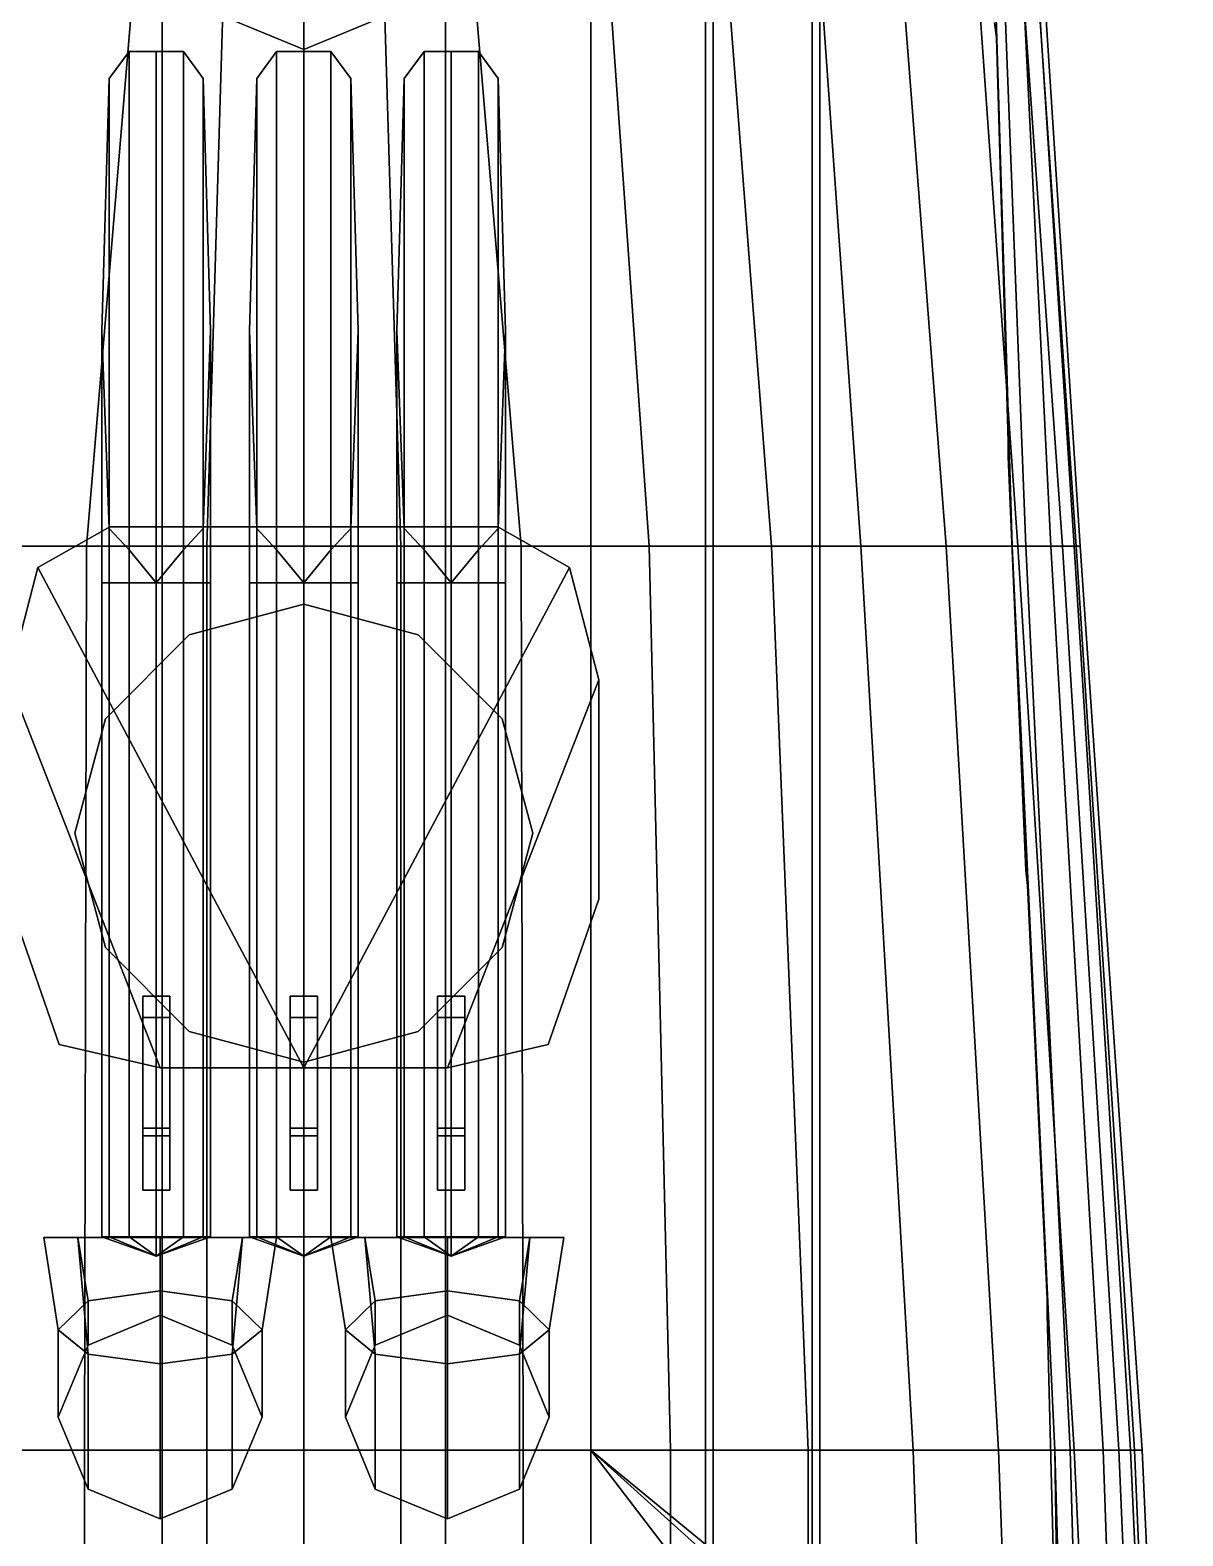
# Model space of a CAD drawing. Header units: millimetres. Extents: x -5 to 5, y -86 to 49.
# Drawn here: x -1.41 to 4.53, y 6.15 to 13.91 of the extents above; entities that cross this region are included whole.
import ezdxf

# ---------------------------------------------------------------- set-up
doc = ezdxf.new("R2010")
doc.units = ezdxf.units.MM
for name, color, linetype in [('deck', 3, 'Continuous'), ('drawing', 9, 'Continuous'), ('h2', 6, 'Continuous'), ('railings', 6, 'Continuous'), ('rails', 4, 'Continuous'), ('superstructure', 2, 'Continuous'), ('turret', 2, 'Continuous')]:
    doc.layers.add(name, color=color, linetype=linetype)

msp = doc.modelspace()

# ---------------------------------------------------------------- linework, layer by layer
for points in [[(1.48, -24.92, 18.17), (1.48, 22.95, 18.14), (1.48, 22.95, 18.08), (1.48, -24.92, 18.11)], [(1.48, -24.92, 18.11), (1.48, 22.95, 18.08), (1.48, 22.95, 18.14), (1.48, -24.92, 18.17)], [(-0.73, -25.77, 24.88), (-0.73, 22.13, 24.88), (-0.73, 22.13, 24.84), (-0.73, -25.77, 24.84)], [(-0.73, -25.77, 24.84), (-0.73, 22.13, 24.84), (-0.73, 22.13, 24.88), (-0.73, -25.77, 24.88)], [(0.73, -25.77, 24.88), (0.73, 22.13, 24.88), (0.73, 22.13, 24.84), (0.73, -25.77, 24.84)], [(0.73, -25.77, 24.84), (0.73, 22.13, 24.84), (0.73, 22.13, 24.88), (0.73, -25.77, 24.88)], [(0, -26.11, 26.91), (0, 21.81, 27.02), (0, 21.82, 26.98), (0, -26.11, 26.87)], [(0, -26.11, 26.87), (0, 21.82, 26.98), (0, 21.81, 27.02), (0, -26.11, 26.91)], [(0, 11.25, -3.3), (0, 15.91, -3.3), (0.36, 15.91, -3.21), (0.5, 11.25, -3.21)], [(0.5, 11.25, -3.21), (0.36, 15.91, -3.21), (0.73, 15.91, -3.12), (1.12, 11.25, -3.12)], [(1.12, 11.25, -3.12), (0.73, 15.91, -3.12), (1.45, 15.91, -2.9), (1.78, 11.25, -2.9)], [(1.78, 11.25, -2.9), (1.45, 15.91, -2.9), (2.05, 15.91, -2.61), (2.41, 11.25, -2.61)], [(2.41, 11.25, -2.61), (2.05, 15.91, -2.61), (2.54, 15.91, -2.29), (2.87, 11.25, -2.29)], [(2.87, 11.25, -2.29), (2.54, 15.91, -2.29), (2.95, 15.91, -1.91), (3.31, 11.25, -1.91)], [(3.31, 11.25, -1.91), (2.95, 15.91, -1.91), (3.35, 15.91, -1.38), (3.68, 11.25, -1.38)], [(3.68, 11.25, -1.38), (3.35, 15.91, -1.38), (3.58, 15.91, -0.83), (3.91, 11.25, -0.83)], [(3.72, 11.25, 2.2), (3.54, 15.91, 2.2), (3.51, 15.91, 2.54), (3.65, 11.25, 2.54)], [(3.85, 11.25, 1.35), (3.62, 15.91, 1.35), (3.54, 15.91, 2.2), (3.72, 11.25, 2.2)], [(3.91, 11.25, -0.83), (3.58, 15.91, -0.83), (3.66, 15.91, -0.53), (3.98, 11.25, -0.53)], [(3.97, 11.25, 0.42), (3.67, 15.91, 0.42), (3.62, 15.91, 1.35), (3.85, 11.25, 1.35)], [(3.98, 11.25, -0.53), (3.66, 15.91, -0.53), (3.7, 15.91, -0.25), (4, 11.25, -0.25)], [(4, 11.25), (3.7, 15.91), (3.67, 15.91, 0.42), (3.97, 11.25, 0.42)], [(4, 11.25, -0.25), (3.7, 15.91, -0.25), (3.7, 15.91), (4, 11.25)], [(0, 6.59, -3.3), (0, 11.25, -3.3), (0.5, 11.25, -3.21), (0.5, 6.59, -3.23)], [(0.5, 6.59, -3.23), (0.5, 11.25, -3.21), (1.12, 11.25, -3.12), (1.13, 6.59, -3.12)], [(1.13, 6.59, -3.12), (1.12, 11.25, -3.12), (1.78, 11.25, -2.9), (1.89, 6.59, -2.9)], [(1.89, 6.59, -2.9), (1.78, 11.25, -2.9), (2.41, 11.25, -2.61), (2.6, 6.59, -2.61)], [(2.6, 6.59, -2.61), (2.41, 11.25, -2.61), (2.87, 11.25, -2.29), (3.14, 6.59, -2.29)], [(3.14, 6.59, -2.29), (2.87, 11.25, -2.29), (3.31, 11.25, -1.91), (3.58, 6.59, -1.91)], [(3.58, 6.59, -1.91), (3.31, 11.25, -1.91), (3.68, 11.25, -1.38), (3.97, 6.59, -1.38)], [(3.95, 6.59, 2.2), (3.72, 11.25, 2.2), (3.65, 11.25, 2.54), (3.87, 6.59, 2.52)], [(3.97, 6.59, -1.38), (3.68, 11.25, -1.38), (3.91, 11.25, -0.83), (4.2, 6.59, -0.83)], [(4.12, 6.59, 1.35), (3.85, 11.25, 1.35), (3.72, 11.25, 2.2), (3.95, 6.59, 2.2)], [(4.26, 6.59, 0.42), (3.97, 11.25, 0.42), (3.85, 11.25, 1.35), (4.12, 6.59, 1.35)], [(4.2, 6.59, -0.83), (3.91, 11.25, -0.83), (3.98, 11.25, -0.53), (4.28, 6.59, -0.53)], [(4.32, 6.59), (4, 11.25), (3.97, 11.25, 0.42), (4.26, 6.59, 0.42)], [(4.28, 6.59, -0.53), (3.98, 11.25, -0.53), (4, 11.25, -0.25), (4.32, 6.59, -0.25)], [(4.32, 6.59, -0.25), (4, 11.25, -0.25), (4, 11.25), (4.32, 6.59)], [(0, 1.93, -3.3), (0, 6.59, -3.3), (0.5, 6.59, -3.23), (0.5, 1.93, -3.23)], [(0.5, 1.93, -3.23), (0.5, 6.59, -3.23), (1.13, 6.59, -3.12), (1.13, 1.93, -3.12)], [(1.13, 1.93, -3.12), (1.13, 6.59, -3.12), (1.89, 6.59, -2.9), (1.89, 1.93, -2.94)], [(1.89, 1.93, -2.94), (1.89, 6.59, -2.9), (2.6, 6.59, -2.61), (2.6, 1.93, -2.69)], [(2.6, 1.93, -2.69), (2.6, 6.59, -2.61), (3.14, 6.59, -2.29), (3.3, 1.93, -2.29)], [(3.3, 1.93, -2.29), (3.14, 6.59, -2.29), (3.58, 6.59, -1.91), (3.75, 1.93, -1.91)], [(3.75, 1.93, -1.91), (3.58, 6.59, -1.91), (3.97, 6.59, -1.38), (4.19, 1.93, -1.38)], [(4.08, 1.93, 2.2), (3.95, 6.59, 2.2), (3.87, 6.59, 2.52), (4, 1.93, 2.5)], [(4.28, 1.93, 1.35), (4.12, 6.59, 1.35), (3.95, 6.59, 2.2), (4.08, 1.93, 2.2)], [(4.19, 1.93, -1.38), (3.97, 6.59, -1.38), (4.2, 6.59, -0.83), (4.4, 1.93, -0.83)], [(4.47, 1.93, 0.42), (4.26, 6.59, 0.42), (4.12, 6.59, 1.35), (4.28, 1.93, 1.35)], [(4.4, 1.93, -0.83), (4.2, 6.59, -0.83), (4.28, 6.59, -0.53), (4.48, 1.93, -0.53)], [(4.53, 1.93), (4.32, 6.59), (4.26, 6.59, 0.42), (4.47, 1.93, 0.42)], [(4.48, 1.93, -0.53), (4.28, 6.59, -0.53), (4.32, 6.59, -0.25), (4.53, 1.93, -0.25)], [(4.53, 1.93, -0.25), (4.32, 6.59, -0.25), (4.32, 6.59), (4.53, 1.93)]]:
    msp.add_3dface(points)
at = {"layer": 'deck', "color": 3}
for points in [[(3.65, 11.25, 2.54), (3.51, 15.91, 2.54), (-3.51, 15.91, 2.54), (-3.65, 11.25, 2.54)], [(3.87, 6.59, 2.52), (3.65, 11.25, 2.54), (-3.65, 11.25, 2.54), (-3.87, 6.59, 2.52)], [(3.98, 1.93, 2.5), (3.94, 3.37, 2.5062), (1.48, 6.59, 2.52), (1.48, 1.93, 2.5)], [(3.94, 3.37, 2.5062), (3.91, 4.4, 2.5106), (1.48, 6.59, 2.52)], [(3.91, 4.4, 2.5106), (3.9, 4.6, 2.5115), (1.48, 6.59, 2.52)], [(3.9, 4.6, 2.5115), (3.87, 6.59, 2.52), (1.48, 6.59, 2.52)], [(3.9255, 4.6, 2.5115), (3.87, 6.59, 2.52), (3.9, 4.6, 2.5115)]]:
    msp.add_3dface(points, dxfattribs=at)
at = {"layer": 'drawing', "extrusion": (1, -1.22461e-16, 0)}
msp.add_line((0, -48.93, -5.93), (0, 48.93, -5.93), dxfattribs=at)
at = {"layer": 'h2'}
for points in [[(-1.12, 11.25, -3.12), (-0.73, 15.91, -3.12), (-1.45, 15.91, -2.9), (-1.78, 11.25, -2.9)], [(-0.5, 11.25, -3.21), (-0.36, 15.91, -3.21), (-0.73, 15.91, -3.12), (-1.12, 11.25, -3.12)], [(0, 11.25, -3.3), (0, 15.91, -3.3), (-0.36, 15.91, -3.21), (-0.5, 11.25, -3.21)], [(-1.13, 6.59, -3.12), (-1.12, 11.25, -3.12), (-1.78, 11.25, -2.9), (-1.89, 6.59, -2.9)], [(-0.5, 6.59, -3.23), (-0.5, 11.25, -3.21), (-1.12, 11.25, -3.12), (-1.13, 6.59, -3.12)], [(0, 6.59, -3.3), (0, 11.25, -3.3), (-0.5, 11.25, -3.21), (-0.5, 6.59, -3.23)], [(-1.13, 1.93, -3.12), (-1.13, 6.59, -3.12), (-1.89, 6.59, -2.9), (-1.89, 1.93, -2.94)], [(-0.5, 1.93, -3.23), (-0.5, 6.59, -3.23), (-1.13, 6.59, -3.12), (-1.13, 1.93, -3.12)], [(0, 1.93, -3.3), (0, 6.59, -3.3), (-0.5, 6.59, -3.23), (-0.5, 1.93, -3.23)]]:
    msp.add_3dface(points, dxfattribs=at)
at = {"layer": 'railings'}
for points in [[(3.57, 13.87, 2.54), (3.56, 13.95, 2.54), (3.56, 13.95, 3.69), (3.57, 13.87, 3.69)], [(3.57, 13.87, 3.69), (3.56, 13.95, 3.69), (3.56, 13.95, 2.54), (3.57, 13.87, 2.54)], [(3.63, 11.79, 3.66), (3.63, 11.79, 3.69), (3.57, 13.87, 3.69), (3.57, 13.87, 3.66)], [(3.57, 13.87, 3.66), (3.57, 13.87, 3.69), (3.63, 11.79, 3.69), (3.63, 11.79, 3.66)], [(3.63, 11.79, 3.15), (3.63, 11.79, 3.18), (3.57, 13.87, 3.18), (3.57, 13.87, 3.15)], [(3.57, 13.87, 3.15), (3.57, 13.87, 3.18), (3.63, 11.79, 3.18), (3.63, 11.79, 3.15)], [(3.63, 11.71, 3.69), (3.63, 11.79, 3.69), (3.63, 11.79, 2.54), (3.63, 11.71, 2.54)], [(3.63, 11.71, 2.54), (3.63, 11.79, 2.54), (3.63, 11.79, 3.69), (3.63, 11.71, 3.69)], [(3.63, 11.71, 3.66), (3.63, 11.71, 3.69), (3.72, 9.58, 3.69), (3.72, 9.58, 3.66)], [(3.72, 9.58, 3.66), (3.72, 9.58, 3.69), (3.63, 11.71, 3.69), (3.63, 11.71, 3.66)], [(3.72, 9.58, 3.15), (3.72, 9.58, 3.18), (3.63, 11.71, 3.18), (3.63, 11.71, 3.15)], [(3.63, 11.71, 3.15), (3.63, 11.71, 3.18), (3.72, 9.58, 3.18), (3.72, 9.58, 3.15)], [(3.73, 9.5, 2.53), (3.72, 9.58, 2.53), (3.72, 9.58, 3.69), (3.73, 9.5, 3.69)], [(3.73, 9.5, 3.69), (3.72, 9.58, 3.69), (3.72, 9.58, 2.53), (3.73, 9.5, 2.53)], [(3.83, 7.37, 3.66), (3.83, 7.37, 3.69), (3.73, 9.5, 3.69), (3.73, 9.5, 3.66)], [(3.73, 9.5, 3.66), (3.73, 9.5, 3.69), (3.83, 7.37, 3.69), (3.83, 7.37, 3.66)], [(3.73, 9.5, 3.15), (3.73, 9.5, 3.18), (3.83, 7.37, 3.18), (3.83, 7.37, 3.15)], [(3.83, 7.37, 3.15), (3.83, 7.37, 3.18), (3.73, 9.5, 3.18), (3.73, 9.5, 3.15)], [(3.83, 7.29, 3.69), (3.83, 7.37, 3.69), (3.83, 7.37, 2.52), (3.83, 7.29, 2.52)], [(3.83, 7.29, 2.52), (3.83, 7.37, 2.52), (3.83, 7.37, 3.69), (3.83, 7.29, 3.69)], [(3.83, 7.29, 3.66), (3.83, 7.29, 3.69), (3.9, 4.6, 3.69), (3.9, 4.6, 3.66)], [(3.9, 4.6, 3.66), (3.9, 4.6, 3.69), (3.83, 7.29, 3.69), (3.83, 7.29, 3.66)], [(3.83, 7.29, 3.15), (3.83, 7.29, 3.18), (3.9, 4.6, 3.18), (3.9, 4.6, 3.15)], [(3.9, 4.6, 3.15), (3.9, 4.6, 3.18), (3.83, 7.29, 3.18), (3.83, 7.29, 3.15)]]:
    msp.add_3dface(points, dxfattribs=at)
at = {"layer": 'rails'}
for points in [[(2.07, 15.91, 2.62), (2.07, 15.91, 2.54), (2.07, 11.25, 2.54), (2.07, 11.25, 2.62)], [(2.11, 11.25, 2.62), (2.11, 15.91, 2.62), (2.07, 15.91, 2.62), (2.07, 11.25, 2.62)], [(2.11, 11.25, 2.54), (2.11, 15.91, 2.54), (2.11, 15.91, 2.62), (2.11, 11.25, 2.62)], [(2.66, 11.25, 2.62), (2.66, 15.91, 2.62), (2.62, 15.91, 2.62), (2.62, 11.25, 2.62)], [(2.62, 15.91, 2.62), (2.62, 15.91, 2.54), (2.62, 11.25, 2.54), (2.62, 11.25, 2.62)], [(2.66, 11.25, 2.54), (2.66, 15.91, 2.54), (2.66, 15.91, 2.62), (2.66, 11.25, 2.62)], [(2.07, 11.25, 2.62), (2.07, 11.25, 2.54), (2.07, 6.59, 2.52), (2.07, 6.59, 2.6)], [(2.11, 6.59, 2.6), (2.11, 11.25, 2.62), (2.07, 11.25, 2.62), (2.07, 6.59, 2.6)], [(2.11, 6.59, 2.52), (2.11, 11.25, 2.54), (2.11, 11.25, 2.62), (2.11, 6.59, 2.6)], [(2.66, 6.59, 2.6), (2.66, 11.25, 2.62), (2.62, 11.25, 2.62), (2.62, 6.59, 2.6)], [(2.62, 11.25, 2.62), (2.62, 11.25, 2.54), (2.62, 6.59, 2.52), (2.62, 6.59, 2.6)], [(2.66, 6.59, 2.52), (2.66, 11.25, 2.54), (2.66, 11.25, 2.62), (2.66, 6.59, 2.6)], [(2.07, 6.59, 2.6), (2.07, 6.59, 2.52), (2.07, 1.93, 2.5), (2.07, 1.93, 2.58)], [(2.11, 1.93, 2.58), (2.11, 6.59, 2.6), (2.07, 6.59, 2.6), (2.07, 1.93, 2.58)], [(2.11, 1.93, 2.5), (2.11, 6.59, 2.52), (2.11, 6.59, 2.6), (2.11, 1.93, 2.58)], [(2.66, 1.93, 2.58), (2.66, 6.59, 2.6), (2.62, 6.59, 2.6), (2.62, 1.93, 2.58)], [(2.62, 6.59, 2.6), (2.62, 6.59, 2.52), (2.62, 1.93, 2.5), (2.62, 1.93, 2.58)], [(2.66, 1.93, 2.5), (2.66, 6.59, 2.52), (2.66, 6.59, 2.6), (2.66, 1.93, 2.58)]]:
    msp.add_3dface(points, dxfattribs=at)
at = {"layer": 'superstructure'}
for points in [[(1.48, -8.59, 3.44), (1.48, 23.67, 3.44), (-1.48, 23.67, 3.44), (-1.48, -8.59, 3.44)], [(1.48, 6.59, 2.52), (1.48, 11.25, 2.54), (1.48, 15.91, 3.44), (1.48, 1.93, 3.44)], [(1.48, 11.25, 2.54), (1.48, 15.91, 2.54), (1.48, 15.91, 3.44)], [(0, 13.81, 9.32), (0.8839, 14.1761, 9.32), (1.25, 15.06, 9.32), (-0.8839, 14.1761, 9.32)], [(-0.8839, 14.6561, 4.34), (0, 14.29, 4.29), (0, 13.81, 9.32), (-0.8839, 14.1761, 9.32)], [(0, 14.29, 4.29), (0.8839, 14.6561, 4.34), (0.8839, 14.1761, 9.32), (0, 13.81, 9.32)], [(-1.165, 7.685, 5.67), (-1.34, 7.685, 5.195), (-1.265, 7.21, 5.195), (-1.1112, 7.085, 5.67)], [(-1.34, 7.685, 5.195), (-1.165, 7.685, 4.695), (-1.1112, 7.36, 4.695), (-1.265, 7.21, 5.195)], [(-0.74, 7.685, 5.845), (-1.165, 7.685, 5.67), (-1.1112, 7.085, 5.67), (-0.74, 7.035, 5.845)], [(-1.165, 7.685, 4.695), (-0.74, 7.685, 4.52), (-0.74, 7.41, 4.52), (-1.1112, 7.36, 4.695)], [(-0.315, 7.685, 5.67), (-0.74, 7.685, 5.845), (-0.74, 7.035, 5.845), (-0.3688, 7.085, 5.67)], [(-0.74, 7.685, 4.52), (-0.315, 7.685, 4.695), (-0.3688, 7.36, 4.695), (-0.74, 7.41, 4.52)], [(-0.14, 7.685, 5.195), (-0.315, 7.685, 5.67), (-0.3688, 7.085, 5.67), (-0.215, 7.21, 5.195)], [(-0.315, 7.685, 4.695), (-0.14, 7.685, 5.195), (-0.215, 7.21, 5.195), (-0.3688, 7.36, 4.695)], [(0.14, 7.685, 5.195), (0.315, 7.685, 4.695), (0.3688, 7.36, 4.695), (0.215, 7.21, 5.195)], [(0.315, 7.685, 5.67), (0.14, 7.685, 5.195), (0.215, 7.21, 5.195), (0.3688, 7.085, 5.67)], [(0.315, 7.685, 4.695), (0.74, 7.685, 4.52), (0.74, 7.41, 4.52), (0.3688, 7.36, 4.695)], [(0.74, 7.685, 5.845), (0.315, 7.685, 5.67), (0.3688, 7.085, 5.67), (0.74, 7.035, 5.845)], [(0.74, 7.685, 4.52), (1.165, 7.685, 4.695), (1.1112, 7.36, 4.695), (0.74, 7.41, 4.52)], [(1.165, 7.685, 5.67), (0.74, 7.685, 5.845), (0.74, 7.035, 5.845), (1.1112, 7.085, 5.67)], [(1.165, 7.685, 4.695), (1.34, 7.685, 5.195), (1.265, 7.21, 5.195), (1.1112, 7.36, 4.695)], [(1.34, 7.685, 5.195), (1.165, 7.685, 5.67), (1.1112, 7.085, 5.67), (1.265, 7.21, 5.195)], [(-0.74, 7.285, 4.195), (-1.1112, 7.1312, 4.32), (-1.1112, 7.36, 4.695), (-0.74, 7.41, 4.52)], [(-0.3688, 7.1312, 4.32), (-0.74, 7.285, 4.195), (-0.74, 7.41, 4.52), (-0.3688, 7.36, 4.695)], [(0.74, 7.285, 4.195), (0.3688, 7.1312, 4.32), (0.3688, 7.36, 4.695), (0.74, 7.41, 4.52)], [(1.1112, 7.1312, 4.32), (0.74, 7.285, 4.195), (0.74, 7.41, 4.52), (1.1112, 7.36, 4.695)], [(-1.1112, 7.1312, 4.32), (-1.265, 6.76, 4.67), (-1.265, 7.21, 5.195), (-1.1112, 7.36, 4.695)], [(-0.215, 6.76, 4.67), (-0.3688, 7.1312, 4.32), (-0.3688, 7.36, 4.695), (-0.215, 7.21, 5.195)], [(0.3688, 7.1312, 4.32), (0.215, 6.76, 4.67), (0.215, 7.21, 5.195), (0.3688, 7.36, 4.695)], [(1.265, 6.76, 4.67), (1.1112, 7.1312, 4.32), (1.1112, 7.36, 4.695), (1.265, 7.21, 5.195)], [(-0.74, 7.285, 3.44), (-1.1112, 7.1312, 3.44), (-1.1112, 7.1312, 4.32), (-0.74, 7.285, 4.195)], [(-0.3688, 7.1312, 3.44), (-0.74, 7.285, 3.44), (-0.74, 7.285, 4.195), (-0.3688, 7.1312, 4.32)], [(0.74, 7.285, 3.44), (0.3688, 7.1312, 3.44), (0.3688, 7.1312, 4.32), (0.74, 7.285, 4.195)], [(1.1112, 7.1312, 3.44), (0.74, 7.285, 3.44), (0.74, 7.285, 4.195), (1.1112, 7.1312, 4.32)], [(-1.265, 6.76, 4.67), (-1.1112, 6.3888, 4.995), (-1.1112, 7.085, 5.67), (-1.265, 7.21, 5.195)], [(-0.3688, 6.3888, 4.995), (-0.215, 6.76, 4.67), (-0.215, 7.21, 5.195), (-0.3688, 7.085, 5.67)], [(0.215, 6.76, 4.67), (0.3688, 6.3888, 4.995), (0.3688, 7.085, 5.67), (0.215, 7.21, 5.195)], [(1.1112, 6.3888, 4.995), (1.265, 6.76, 4.67), (1.265, 7.21, 5.195), (1.1112, 7.085, 5.67)], [(-1.1112, 7.1312, 3.44), (-1.265, 6.76, 3.44), (-1.265, 6.76, 4.67), (-1.1112, 7.1312, 4.32)], [(-1.1112, 6.3888, 4.995), (-0.74, 6.235, 5.12), (-0.74, 7.035, 5.845), (-1.1112, 7.085, 5.67)], [(-0.74, 6.235, 5.12), (-0.3688, 6.3888, 4.995), (-0.3688, 7.085, 5.67), (-0.74, 7.035, 5.845)], [(-0.215, 6.76, 3.44), (-0.3688, 7.1312, 3.44), (-0.3688, 7.1312, 4.32), (-0.215, 6.76, 4.67)], [(0.3688, 7.1312, 3.44), (0.215, 6.76, 3.44), (0.215, 6.76, 4.67), (0.3688, 7.1312, 4.32)], [(0.3688, 6.3888, 4.995), (0.74, 6.235, 5.12), (0.74, 7.035, 5.845), (0.3688, 7.085, 5.67)], [(0.74, 6.235, 5.12), (1.1112, 6.3888, 4.995), (1.1112, 7.085, 5.67), (0.74, 7.035, 5.845)], [(1.265, 6.76, 3.44), (1.1112, 7.1312, 3.44), (1.1112, 7.1312, 4.32), (1.265, 6.76, 4.67)], [(-1.265, 6.76, 3.44), (-1.1112, 6.3888, 3.44), (-1.1112, 6.3888, 4.995), (-1.265, 6.76, 4.67)], [(-0.3688, 6.3888, 3.44), (-0.215, 6.76, 3.44), (-0.215, 6.76, 4.67), (-0.3688, 6.3888, 4.995)], [(0.215, 6.76, 3.44), (0.3688, 6.3888, 3.44), (0.3688, 6.3888, 4.995), (0.215, 6.76, 4.67)], [(1.1112, 6.3888, 3.44), (1.265, 6.76, 3.44), (1.265, 6.76, 4.67), (1.1112, 6.3888, 4.995)], [(1.48, 1.93, 2.5), (1.48, 6.59, 2.52), (1.48, 1.93, 3.44)], [(-1.1112, 6.3888, 3.44), (-0.74, 6.235, 3.44), (-0.74, 6.235, 5.12), (-1.1112, 6.3888, 4.995)], [(-0.74, 6.235, 3.44), (-0.3688, 6.3888, 3.44), (-0.3688, 6.3888, 4.995), (-0.74, 6.235, 5.12)], [(0.3688, 6.3888, 3.44), (0.74, 6.235, 3.44), (0.74, 6.235, 5.12), (0.3688, 6.3888, 4.995)], [(0.74, 6.235, 3.44), (1.1112, 6.3888, 3.44), (1.1112, 6.3888, 4.995), (0.74, 6.235, 5.12)]]:
    msp.add_3dface(points, dxfattribs=at)
at = {"layer": 'turret'}
for points in [[(-1.0025, 11.06, 4.24), (-0.9, 11.06, 4.3425), (-0.9, 13.8, 4.3425), (-1.0025, 13.66, 4.24)], [(-0.9, 11.06, 4.3425), (-1.0025, 11.06, 4.24), (-1.0025, 13.66, 4.24), (-0.9, 13.8, 4.3425)], [(-0.9, 11.06, 4.3425), (-0.76, 11.06, 4.38), (-0.76, 13.8, 4.38), (-0.9, 13.8, 4.3425)], [(-0.76, 11.06, 4.38), (-0.9, 11.06, 4.3425), (-0.9, 13.8, 4.3425), (-0.76, 13.8, 4.38)], [(-0.76, 11.06, 4.38), (-0.62, 11.06, 4.3425), (-0.62, 13.8, 4.3425), (-0.76, 13.8, 4.38)], [(-0.62, 11.06, 4.3425), (-0.76, 11.06, 4.38), (-0.76, 13.8, 4.38), (-0.62, 13.8, 4.3425)], [(-0.62, 11.06, 4.3425), (-0.5175, 11.06, 4.24), (-0.5175, 13.66, 4.24), (-0.62, 13.8, 4.3425)], [(-0.5175, 11.06, 4.24), (-0.62, 11.06, 4.3425), (-0.62, 13.8, 4.3425), (-0.5175, 13.66, 4.24)], [(-0.14, 11.06, 4.3425), (-0.2425, 11.06, 4.24), (-0.2425, 13.66, 4.24), (-0.14, 13.8, 4.3425)], [(-0.2425, 11.06, 4.24), (-0.14, 11.06, 4.3425), (-0.14, 13.8, 4.3425), (-0.2425, 13.66, 4.24)], [(0, 11.06, 4.38), (-0.14, 11.06, 4.3425), (-0.14, 13.8, 4.3425), (0, 13.8, 4.38)], [(-0.14, 11.06, 4.3425), (0, 11.06, 4.38), (0, 13.8, 4.38), (-0.14, 13.8, 4.3425)], [(0.14, 11.06, 4.3425), (0, 11.06, 4.38), (0, 13.8, 4.38), (0.14, 13.8, 4.3425)], [(0, 11.06, 4.38), (0.14, 11.06, 4.3425), (0.14, 13.8, 4.3425), (0, 13.8, 4.38)], [(0.2425, 11.06, 4.24), (0.14, 11.06, 4.3425), (0.14, 13.8, 4.3425), (0.2425, 13.66, 4.24)], [(0.14, 11.06, 4.3425), (0.2425, 11.06, 4.24), (0.2425, 13.66, 4.24), (0.14, 13.8, 4.3425)], [(0.5175, 11.06, 4.24), (0.62, 11.06, 4.3425), (0.62, 13.8, 4.3425), (0.5175, 13.66, 4.24)], [(0.62, 11.06, 4.3425), (0.5175, 11.06, 4.24), (0.5175, 13.66, 4.24), (0.62, 13.8, 4.3425)], [(0.62, 11.06, 4.3425), (0.76, 11.06, 4.38), (0.76, 13.8, 4.38), (0.62, 13.8, 4.3425)], [(0.76, 11.06, 4.38), (0.62, 11.06, 4.3425), (0.62, 13.8, 4.3425), (0.76, 13.8, 4.38)], [(0.76, 11.06, 4.38), (0.9, 11.06, 4.3425), (0.9, 13.8, 4.3425), (0.76, 13.8, 4.38)], [(0.9, 11.06, 4.3425), (0.76, 11.06, 4.38), (0.76, 13.8, 4.38), (0.9, 13.8, 4.3425)], [(0.9, 11.06, 4.3425), (1.0025, 11.06, 4.24), (1.0025, 13.66, 4.24), (0.9, 13.8, 4.3425)], [(1.0025, 11.06, 4.24), (0.9, 11.06, 4.3425), (0.9, 13.8, 4.3425), (1.0025, 13.66, 4.24)], [(-1.04, 11.06, 4.1), (-1.0025, 11.06, 4.24), (-1.0025, 13.66, 4.24), (-1.04, 12.36, 4.1)], [(-1.0025, 11.06, 4.24), (-1.04, 11.06, 4.1), (-1.04, 12.36, 4.1), (-1.0025, 13.66, 4.24)], [(-0.5175, 11.06, 4.24), (-0.48, 11.06, 4.1), (-0.48, 12.36, 4.1), (-0.5175, 13.66, 4.24)], [(-0.48, 11.06, 4.1), (-0.5175, 11.06, 4.24), (-0.5175, 13.66, 4.24), (-0.48, 12.36, 4.1)], [(-0.2425, 11.06, 4.24), (-0.28, 11.06, 4.1), (-0.28, 12.36, 4.1), (-0.2425, 13.66, 4.24)], [(-0.28, 11.06, 4.1), (-0.2425, 11.06, 4.24), (-0.2425, 13.66, 4.24), (-0.28, 12.36, 4.1)], [(0.28, 11.06, 4.1), (0.2425, 11.06, 4.24), (0.2425, 13.66, 4.24), (0.28, 12.36, 4.1)], [(0.2425, 11.06, 4.24), (0.28, 11.06, 4.1), (0.28, 12.36, 4.1), (0.2425, 13.66, 4.24)], [(0.48, 11.06, 4.1), (0.5175, 11.06, 4.24), (0.5175, 13.66, 4.24), (0.48, 12.36, 4.1)], [(0.5175, 11.06, 4.24), (0.48, 11.06, 4.1), (0.48, 12.36, 4.1), (0.5175, 13.66, 4.24)], [(1.0025, 11.06, 4.24), (1.04, 11.06, 4.1), (1.04, 12.36, 4.1), (1.0025, 13.66, 4.24)], [(1.04, 11.06, 4.1), (1.0025, 11.06, 4.24), (1.0025, 13.66, 4.24), (1.04, 12.36, 4.1)], [(-1.04, 11.06, 4.1), (-1.0025, 11.06, 3.96), (-1.0025, 11.34, 3.96), (-1.04, 12.36, 4.1)], [(-1.0025, 11.06, 3.96), (-1.04, 11.06, 4.1), (-1.04, 12.36, 4.1), (-1.0025, 11.34, 3.96)], [(-0.48, 11.06, 4.1), (-0.5175, 11.06, 3.96), (-0.5175, 11.34, 3.96), (-0.48, 12.36, 4.1)], [(-0.5175, 11.06, 3.96), (-0.48, 11.06, 4.1), (-0.48, 12.36, 4.1), (-0.5175, 11.34, 3.96)], [(-0.2425, 11.06, 3.96), (-0.28, 11.06, 4.1), (-0.28, 12.36, 4.1), (-0.2425, 11.34, 3.96)], [(-0.28, 11.06, 4.1), (-0.2425, 11.06, 3.96), (-0.2425, 11.34, 3.96), (-0.28, 12.36, 4.1)], [(0.2425, 11.06, 3.96), (0.28, 11.06, 4.1), (0.28, 12.36, 4.1), (0.2425, 11.34, 3.96)], [(0.28, 11.06, 4.1), (0.2425, 11.06, 3.96), (0.2425, 11.34, 3.96), (0.28, 12.36, 4.1)], [(0.5175, 11.06, 3.96), (0.48, 11.06, 4.1), (0.48, 12.36, 4.1), (0.5175, 11.34, 3.96)], [(0.48, 11.06, 4.1), (0.5175, 11.06, 3.96), (0.5175, 11.34, 3.96), (0.48, 12.36, 4.1)], [(1.04, 11.06, 4.1), (1.0025, 11.06, 3.96), (1.0025, 11.34, 3.96), (1.04, 12.36, 4.1)], [(1.0025, 11.06, 3.96), (1.04, 11.06, 4.1), (1.04, 12.36, 4.1), (1.0025, 11.34, 3.96)], [(0, 8.56, 3.81), (0, 11.35, 3.81), (-1, 11.35, 3.81), (-1.37, 11.14, 3.81)], [(-1, 11.35, 3.71), (0, 11.35, 3.71), (0, 8.56, 3.71), (-1.37, 11.14, 3.71)], [(-1.37, 11.14, 3.81), (-1, 11.35, 3.81), (-1, 11.35, 3.71), (-1.37, 11.14, 3.71)], [(-1.0025, 11.06, 3.96), (-0.9, 11.06, 3.8575), (-0.9, 11.23, 3.8575), (-1.0025, 11.34, 3.96)], [(-0.9, 11.06, 3.8575), (-1.0025, 11.06, 3.96), (-1.0025, 11.34, 3.96), (-0.9, 11.23, 3.8575)], [(-1, 11.35, 3.81), (1, 11.35, 3.81), (1, 11.35, 3.71), (-1, 11.35, 3.71)], [(-0.5175, 11.06, 3.96), (-0.62, 11.06, 3.8575), (-0.62, 11.23, 3.8575), (-0.5175, 11.34, 3.96)], [(-0.62, 11.06, 3.8575), (-0.5175, 11.06, 3.96), (-0.5175, 11.34, 3.96), (-0.62, 11.23, 3.8575)], [(-0.14, 11.06, 3.8575), (-0.2425, 11.06, 3.96), (-0.2425, 11.34, 3.96), (-0.14, 11.23, 3.8575)], [(-0.2425, 11.06, 3.96), (-0.14, 11.06, 3.8575), (-0.14, 11.23, 3.8575), (-0.2425, 11.34, 3.96)], [(0, 8.56, 3.71), (0, 11.35, 3.71), (1, 11.35, 3.71), (1.37, 11.14, 3.71)], [(1, 11.35, 3.81), (0, 11.35, 3.81), (0, 8.56, 3.81), (1.37, 11.14, 3.81)], [(0.14, 11.06, 3.8575), (0.2425, 11.06, 3.96), (0.2425, 11.34, 3.96), (0.14, 11.23, 3.8575)], [(0.2425, 11.06, 3.96), (0.14, 11.06, 3.8575), (0.14, 11.23, 3.8575), (0.2425, 11.34, 3.96)], [(0.62, 11.06, 3.8575), (0.5175, 11.06, 3.96), (0.5175, 11.34, 3.96), (0.62, 11.23, 3.8575)], [(0.5175, 11.06, 3.96), (0.62, 11.06, 3.8575), (0.62, 11.23, 3.8575), (0.5175, 11.34, 3.96)], [(1.0025, 11.06, 3.96), (0.9, 11.06, 3.8575), (0.9, 11.23, 3.8575), (1.0025, 11.34, 3.96)], [(0.9, 11.06, 3.8575), (1.0025, 11.06, 3.96), (1.0025, 11.34, 3.96), (0.9, 11.23, 3.8575)], [(1.37, 11.14, 3.71), (1, 11.35, 3.71), (1, 11.35, 3.81), (1.37, 11.14, 3.81)], [(-0.76, 11.06, 3.82), (-0.9, 11.06, 3.8575), (-0.9, 11.23, 3.8575), (-0.76, 11.06, 3.82)], [(-0.9, 11.06, 3.8575), (-0.76, 11.06, 3.82), (-0.76, 11.06, 3.82), (-0.9, 11.23, 3.8575)], [(-0.62, 11.06, 3.8575), (-0.76, 11.06, 3.82), (-0.76, 11.06, 3.82), (-0.62, 11.23, 3.8575)], [(-0.76, 11.06, 3.82), (-0.62, 11.06, 3.8575), (-0.62, 11.23, 3.8575), (-0.76, 11.06, 3.82)], [(-0.14, 11.06, 3.8575), (0, 11.06, 3.82), (0, 11.06, 3.82), (-0.14, 11.23, 3.8575)], [(0, 11.06, 3.82), (-0.14, 11.06, 3.8575), (-0.14, 11.23, 3.8575), (0, 11.06, 3.82)], [(0, 11.06, 3.82), (0.14, 11.06, 3.8575), (0.14, 11.23, 3.8575), (0, 11.06, 3.82)], [(0.14, 11.06, 3.8575), (0, 11.06, 3.82), (0, 11.06, 3.82), (0.14, 11.23, 3.8575)], [(0.76, 11.06, 3.82), (0.62, 11.06, 3.8575), (0.62, 11.23, 3.8575), (0.76, 11.06, 3.82)], [(0.62, 11.06, 3.8575), (0.76, 11.06, 3.82), (0.76, 11.06, 3.82), (0.62, 11.23, 3.8575)], [(0.9, 11.06, 3.8575), (0.76, 11.06, 3.82), (0.76, 11.06, 3.82), (0.9, 11.23, 3.8575)], [(0.76, 11.06, 3.82), (0.9, 11.06, 3.8575), (0.9, 11.23, 3.8575), (0.76, 11.06, 3.82)], [(0, 8.56, 3.81), (-1.37, 11.14, 3.81), (-1.52, 10.56, 3.81), (-0.74, 8.56, 3.81)], [(-1.52, 10.56, 3.71), (-1.37, 11.14, 3.71), (0, 8.56, 3.71), (-0.74, 8.56, 3.71)], [(-1.52, 10.56, 3.81), (-1.37, 11.14, 3.81), (-1.37, 11.14, 3.71), (-1.52, 10.56, 3.71)], [(1.52, 10.56, 3.81), (1.37, 11.14, 3.81), (0, 8.56, 3.81), (0.74, 8.56, 3.81)], [(0, 8.56, 3.71), (1.37, 11.14, 3.71), (1.52, 10.56, 3.71), (0.74, 8.56, 3.71)], [(1.52, 10.56, 3.71), (1.37, 11.14, 3.71), (1.37, 11.14, 3.81), (1.52, 10.56, 3.81)], [(-1.0025, 7.69, 3.96), (-1.04, 7.69, 4.1), (-1.04, 11.06, 4.1), (-1.0025, 11.06, 3.96)], [(-1.04, 7.69, 4.1), (-1.0025, 7.69, 4.24), (-1.0025, 11.06, 4.24), (-1.04, 11.06, 4.1)], [(-1.0025, 7.69, 4.24), (-0.9, 7.69, 4.3425), (-0.9, 11.06, 4.3425), (-1.0025, 11.06, 4.24)], [(-0.9, 7.69, 3.8575), (-1.0025, 7.69, 3.96), (-1.0025, 11.06, 3.96), (-0.9, 11.06, 3.8575)], [(-0.9, 7.69, 4.3425), (-0.76, 7.69, 4.38), (-0.76, 11.06, 4.38), (-0.9, 11.06, 4.3425)], [(-0.76, 7.69, 3.82), (-0.9, 7.69, 3.8575), (-0.9, 11.06, 3.8575), (-0.76, 11.06, 3.82)], [(-0.76, 7.69, 4.38), (-0.62, 7.69, 4.3425), (-0.62, 11.06, 4.3425), (-0.76, 11.06, 4.38)], [(-0.62, 7.69, 3.8575), (-0.76, 7.69, 3.82), (-0.76, 11.06, 3.82), (-0.62, 11.06, 3.8575)], [(-0.62, 7.69, 4.3425), (-0.5175, 7.69, 4.24), (-0.5175, 11.06, 4.24), (-0.62, 11.06, 4.3425)], [(-0.5175, 7.69, 3.96), (-0.62, 7.69, 3.8575), (-0.62, 11.06, 3.8575), (-0.5175, 11.06, 3.96)], [(-0.48, 7.69, 4.1), (-0.5175, 7.69, 3.96), (-0.5175, 11.06, 3.96), (-0.48, 11.06, 4.1)], [(-0.5175, 7.69, 4.24), (-0.48, 7.69, 4.1), (-0.48, 11.06, 4.1), (-0.5175, 11.06, 4.24)], [(-0.2425, 7.69, 3.96), (-0.28, 7.69, 4.1), (-0.28, 11.06, 4.1), (-0.2425, 11.06, 3.96)], [(-0.28, 7.69, 4.1), (-0.2425, 7.69, 4.24), (-0.2425, 11.06, 4.24), (-0.28, 11.06, 4.1)], [(-0.2425, 7.69, 4.24), (-0.14, 7.69, 4.3425), (-0.14, 11.06, 4.3425), (-0.2425, 11.06, 4.24)], [(-0.14, 7.69, 3.8575), (-0.2425, 7.69, 3.96), (-0.2425, 11.06, 3.96), (-0.14, 11.06, 3.8575)], [(-0.14, 7.69, 4.3425), (0, 7.69, 4.38), (0, 11.06, 4.38), (-0.14, 11.06, 4.3425)], [(0, 7.69, 3.82), (-0.14, 7.69, 3.8575), (-0.14, 11.06, 3.8575), (0, 11.06, 3.82)], [(0, 7.69, 4.38), (0.14, 7.69, 4.3425), (0.14, 11.06, 4.3425), (0, 11.06, 4.38)], [(0.14, 7.69, 3.8575), (0, 7.69, 3.82), (0, 11.06, 3.82), (0.14, 11.06, 3.8575)], [(0.14, 7.69, 4.3425), (0.2425, 7.69, 4.24), (0.2425, 11.06, 4.24), (0.14, 11.06, 4.3425)], [(0.2425, 7.69, 3.96), (0.14, 7.69, 3.8575), (0.14, 11.06, 3.8575), (0.2425, 11.06, 3.96)], [(0.28, 7.69, 4.1), (0.2425, 7.69, 3.96), (0.2425, 11.06, 3.96), (0.28, 11.06, 4.1)], [(0.2425, 7.69, 4.24), (0.28, 7.69, 4.1), (0.28, 11.06, 4.1), (0.2425, 11.06, 4.24)], [(0.5175, 7.69, 3.96), (0.48, 7.69, 4.1), (0.48, 11.06, 4.1), (0.5175, 11.06, 3.96)], [(0.48, 7.69, 4.1), (0.5175, 7.69, 4.24), (0.5175, 11.06, 4.24), (0.48, 11.06, 4.1)], [(0.5175, 7.69, 4.24), (0.62, 7.69, 4.3425), (0.62, 11.06, 4.3425), (0.5175, 11.06, 4.24)], [(0.62, 7.69, 3.8575), (0.5175, 7.69, 3.96), (0.5175, 11.06, 3.96), (0.62, 11.06, 3.8575)], [(0.62, 7.69, 4.3425), (0.76, 7.69, 4.38), (0.76, 11.06, 4.38), (0.62, 11.06, 4.3425)], [(0.76, 7.69, 3.82), (0.62, 7.69, 3.8575), (0.62, 11.06, 3.8575), (0.76, 11.06, 3.82)], [(0.76, 7.69, 4.38), (0.9, 7.69, 4.3425), (0.9, 11.06, 4.3425), (0.76, 11.06, 4.38)], [(0.9, 7.69, 3.8575), (0.76, 7.69, 3.82), (0.76, 11.06, 3.82), (0.9, 11.06, 3.8575)], [(0.9, 7.69, 4.3425), (1.0025, 7.69, 4.24), (1.0025, 11.06, 4.24), (0.9, 11.06, 4.3425)], [(1.0025, 7.69, 3.96), (0.9, 7.69, 3.8575), (0.9, 11.06, 3.8575), (1.0025, 11.06, 3.96)], [(1.04, 7.69, 4.1), (1.0025, 7.69, 3.96), (1.0025, 11.06, 3.96), (1.04, 11.06, 4.1)], [(1.0025, 7.69, 4.24), (1.04, 7.69, 4.1), (1.04, 11.06, 4.1), (1.0025, 11.06, 4.24)], [(0, 10.95, 3.44), (-0.59, 10.7919, 3.44), (-0.59, 10.7919, 3.71), (0, 10.95, 3.71)], [(0.59, 10.7919, 3.44), (0, 10.95, 3.44), (0, 10.95, 3.71), (0.59, 10.7919, 3.71)], [(-0.59, 10.7919, 3.44), (-1.0219, 10.36, 3.44), (-1.0219, 10.36, 3.71), (-0.59, 10.7919, 3.71)], [(1.0219, 10.36, 3.44), (0.59, 10.7919, 3.44), (0.59, 10.7919, 3.71), (1.0219, 10.36, 3.71)], [(-0.74, 8.56, 3.81), (-1.52, 10.56, 3.81), (-1.52, 9.43, 3.81), (-1.26, 8.68, 3.81)], [(-1.52, 9.43, 3.71), (-1.52, 10.56, 3.71), (-0.74, 8.56, 3.71), (-1.26, 8.68, 3.71)], [(0.74, 8.56, 3.71), (1.52, 10.56, 3.71), (1.52, 9.43, 3.71), (1.26, 8.68, 3.71)], [(1.52, 9.43, 3.81), (1.52, 10.56, 3.81), (0.74, 8.56, 3.81), (1.26, 8.68, 3.81)], [(1.52, 9.43, 3.71), (1.52, 10.56, 3.71), (1.52, 10.56, 3.81), (1.52, 9.43, 3.81)], [(-1.0219, 10.36, 3.44), (-1.18, 9.77, 3.44), (-1.18, 9.77, 3.71), (-1.0219, 10.36, 3.71)], [(1.18, 9.77, 3.44), (1.0219, 10.36, 3.44), (1.0219, 10.36, 3.71), (1.18, 9.77, 3.71)], [(-1.18, 9.77, 3.44), (-1.0219, 9.18, 3.44), (-1.0219, 9.18, 3.71), (-1.18, 9.77, 3.71)], [(1.0219, 9.18, 3.44), (1.18, 9.77, 3.44), (1.18, 9.77, 3.71), (1.0219, 9.18, 3.71)], [(-1.26, 8.68, 3.81), (-1.52, 9.43, 3.81), (-1.52, 9.43, 3.71), (-1.26, 8.68, 3.71)], [(1.26, 8.68, 3.71), (1.52, 9.43, 3.71), (1.52, 9.43, 3.81), (1.26, 8.68, 3.81)], [(-1.0219, 9.18, 3.44), (-0.59, 8.7481, 3.44), (-0.59, 8.7481, 3.71), (-1.0219, 9.18, 3.71)], [(0.59, 8.7481, 3.44), (1.0219, 9.18, 3.44), (1.0219, 9.18, 3.71), (0.59, 8.7481, 3.71)], [(-0.83, 8.93, 4.56), (-0.83, 8.93, 4.36), (-0.83, 7.93, 4.36), (-0.83, 7.93, 4.56)], [(-0.69, 8.93, 4.56), (-0.69, 8.93, 4.36), (-0.83, 8.93, 4.36), (-0.83, 8.93, 4.56)], [(-0.83, 8.82, 4.66), (-0.83, 8.93, 4.56), (-0.83, 8.21, 4.56), (-0.83, 8.25, 4.66)], [(-0.69, 8.82, 4.66), (-0.69, 8.93, 4.56), (-0.83, 8.93, 4.56), (-0.83, 8.82, 4.66)], [(-0.69, 7.93, 4.36), (-0.69, 8.93, 4.36), (-0.69, 8.93, 4.56), (-0.69, 7.93, 4.56)], [(-0.69, 8.21, 4.56), (-0.69, 8.93, 4.56), (-0.69, 8.82, 4.66), (-0.69, 8.25, 4.66)], [(-0.07, 8.93, 4.56), (-0.07, 8.93, 4.36), (-0.07, 7.93, 4.36), (-0.07, 7.93, 4.56)], [(0.07, 8.93, 4.56), (0.07, 8.93, 4.36), (-0.07, 8.93, 4.36), (-0.07, 8.93, 4.56)], [(-0.07, 8.82, 4.66), (-0.07, 8.93, 4.56), (-0.07, 8.21, 4.56), (-0.07, 8.25, 4.66)], [(0.07, 8.82, 4.66), (0.07, 8.93, 4.56), (-0.07, 8.93, 4.56), (-0.07, 8.82, 4.66)], [(0.07, 7.93, 4.36), (0.07, 8.93, 4.36), (0.07, 8.93, 4.56), (0.07, 7.93, 4.56)], [(0.07, 8.21, 4.56), (0.07, 8.93, 4.56), (0.07, 8.82, 4.66), (0.07, 8.25, 4.66)], [(0.69, 8.93, 4.56), (0.69, 8.93, 4.36), (0.69, 7.93, 4.36), (0.69, 7.93, 4.56)], [(0.83, 8.93, 4.56), (0.83, 8.93, 4.36), (0.69, 8.93, 4.36), (0.69, 8.93, 4.56)], [(0.69, 8.82, 4.66), (0.69, 8.93, 4.56), (0.69, 8.21, 4.56), (0.69, 8.25, 4.66)], [(0.83, 8.82, 4.66), (0.83, 8.93, 4.56), (0.69, 8.93, 4.56), (0.69, 8.82, 4.66)], [(0.83, 7.93, 4.36), (0.83, 8.93, 4.36), (0.83, 8.93, 4.56), (0.83, 7.93, 4.56)], [(0.83, 8.21, 4.56), (0.83, 8.93, 4.56), (0.83, 8.82, 4.66), (0.83, 8.25, 4.66)], [(-0.69, 8.25, 4.66), (-0.69, 8.82, 4.66), (-0.83, 8.82, 4.66), (-0.83, 8.25, 4.66)], [(0.07, 8.25, 4.66), (0.07, 8.82, 4.66), (-0.07, 8.82, 4.66), (-0.07, 8.25, 4.66)], [(0.83, 8.25, 4.66), (0.83, 8.82, 4.66), (0.69, 8.82, 4.66), (0.69, 8.25, 4.66)], [(-0.59, 8.7481, 3.44), (0, 8.59, 3.44), (0, 8.59, 3.71), (-0.59, 8.7481, 3.71)], [(0, 8.59, 3.44), (0.59, 8.7481, 3.44), (0.59, 8.7481, 3.71), (0, 8.59, 3.71)], [(-1.26, 8.68, 3.71), (-0.74, 8.56, 3.71), (-0.74, 8.56, 3.81), (-1.26, 8.68, 3.81)], [(1.26, 8.68, 3.81), (0.74, 8.56, 3.81), (0.74, 8.56, 3.71), (1.26, 8.68, 3.71)], [(0.74, 8.56, 3.81), (-0.74, 8.56, 3.81), (-0.74, 8.56, 3.71), (0.74, 8.56, 3.71)], [(-0.83, 8.25, 4.66), (-0.83, 8.21, 4.56), (-0.69, 8.21, 4.56), (-0.69, 8.25, 4.66)], [(-0.07, 8.25, 4.66), (-0.07, 8.21, 4.56), (0.07, 8.21, 4.56), (0.07, 8.25, 4.66)], [(0.69, 8.25, 4.66), (0.69, 8.21, 4.56), (0.83, 8.21, 4.56), (0.83, 8.25, 4.66)], [(-0.69, 7.93, 4.56), (-0.69, 8.21, 4.56), (-0.83, 8.21, 4.56), (-0.83, 7.93, 4.56)], [(0.07, 7.93, 4.56), (0.07, 8.21, 4.56), (-0.07, 8.21, 4.56), (-0.07, 7.93, 4.56)], [(0.83, 7.93, 4.56), (0.83, 8.21, 4.56), (0.69, 8.21, 4.56), (0.69, 7.93, 4.56)], [(-0.83, 7.93, 4.56), (-0.83, 7.93, 4.36), (-0.69, 7.93, 4.36), (-0.69, 7.93, 4.56)], [(-0.07, 7.93, 4.56), (-0.07, 7.93, 4.36), (0.07, 7.93, 4.36), (0.07, 7.93, 4.56)], [(0.69, 7.93, 4.56), (0.69, 7.93, 4.36), (0.83, 7.93, 4.36), (0.83, 7.93, 4.56)], [(-1.04, 7.69, 4.1), (-1.0025, 7.69, 3.96), (-0.76, 7.59, 4.1)], [(-1.0025, 7.69, 4.24), (-1.04, 7.69, 4.1), (-0.76, 7.59, 4.1)], [(-1.0025, 7.69, 3.96), (-0.9, 7.69, 3.8575), (-0.76, 7.59, 4.1)], [(-0.9, 7.69, 4.3425), (-1.0025, 7.69, 4.24), (-0.76, 7.59, 4.1)], [(-0.9, 7.69, 3.8575), (-0.76, 7.69, 3.82), (-0.76, 7.59, 4.1)], [(-0.76, 7.69, 4.38), (-0.9, 7.69, 4.3425), (-0.76, 7.59, 4.1)], [(-0.76, 7.69, 3.82), (-0.62, 7.69, 3.8575), (-0.76, 7.59, 4.1)], [(-0.62, 7.69, 3.8575), (-0.5175, 7.69, 3.96), (-0.76, 7.59, 4.1)], [(-0.5175, 7.69, 3.96), (-0.48, 7.69, 4.1), (-0.76, 7.59, 4.1)], [(-0.48, 7.69, 4.1), (-0.5175, 7.69, 4.24), (-0.76, 7.59, 4.1)], [(-0.5175, 7.69, 4.24), (-0.62, 7.69, 4.3425), (-0.76, 7.59, 4.1)], [(-0.62, 7.69, 4.3425), (-0.76, 7.69, 4.38), (-0.76, 7.59, 4.1)], [(-0.28, 7.69, 4.1), (-0.2425, 7.69, 3.96), (0, 7.59, 4.1)], [(-0.2425, 7.69, 4.24), (-0.28, 7.69, 4.1), (0, 7.59, 4.1)], [(-0.2425, 7.69, 3.96), (-0.14, 7.69, 3.8575), (0, 7.59, 4.1)], [(-0.14, 7.69, 4.3425), (-0.2425, 7.69, 4.24), (0, 7.59, 4.1)], [(-0.14, 7.69, 3.8575), (0, 7.69, 3.82), (0, 7.59, 4.1)], [(0, 7.69, 4.38), (-0.14, 7.69, 4.3425), (0, 7.59, 4.1)], [(0, 7.69, 3.82), (0.14, 7.69, 3.8575), (0, 7.59, 4.1)], [(0.14, 7.69, 3.8575), (0.2425, 7.69, 3.96), (0, 7.59, 4.1)], [(0.2425, 7.69, 3.96), (0.28, 7.69, 4.1), (0, 7.59, 4.1)], [(0.28, 7.69, 4.1), (0.2425, 7.69, 4.24), (0, 7.59, 4.1)], [(0.2425, 7.69, 4.24), (0.14, 7.69, 4.3425), (0, 7.59, 4.1)], [(0.14, 7.69, 4.3425), (0, 7.69, 4.38), (0, 7.59, 4.1)], [(0.48, 7.69, 4.1), (0.5175, 7.69, 3.96), (0.76, 7.59, 4.1)], [(0.5175, 7.69, 4.24), (0.48, 7.69, 4.1), (0.76, 7.59, 4.1)], [(0.5175, 7.69, 3.96), (0.62, 7.69, 3.8575), (0.76, 7.59, 4.1)], [(0.62, 7.69, 4.3425), (0.5175, 7.69, 4.24), (0.76, 7.59, 4.1)], [(0.62, 7.69, 3.8575), (0.76, 7.69, 3.82), (0.76, 7.59, 4.1)], [(0.76, 7.69, 4.38), (0.62, 7.69, 4.3425), (0.76, 7.59, 4.1)], [(0.76, 7.69, 3.82), (0.9, 7.69, 3.8575), (0.76, 7.59, 4.1)], [(0.9, 7.69, 3.8575), (1.0025, 7.69, 3.96), (0.76, 7.59, 4.1)], [(1.0025, 7.69, 3.96), (1.04, 7.69, 4.1), (0.76, 7.59, 4.1)], [(1.04, 7.69, 4.1), (1.0025, 7.69, 4.24), (0.76, 7.59, 4.1)], [(1.0025, 7.69, 4.24), (0.9, 7.69, 4.3425), (0.76, 7.59, 4.1)], [(0.9, 7.69, 4.3425), (0.76, 7.69, 4.38), (0.76, 7.59, 4.1)]]:
    msp.add_3dface(points, dxfattribs=at)

doc.saveas('drawing.dxf')
